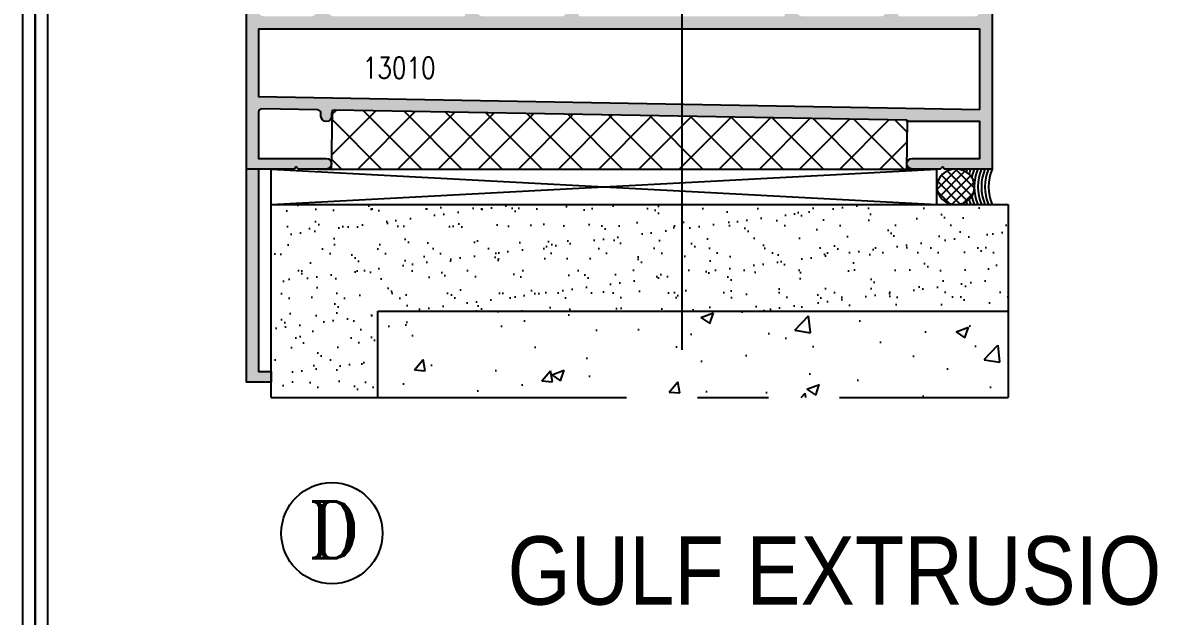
# Model space of a CAD drawing. Header units: centimetres. Extents: x -10126 to 3518, y -12053 to -9298.
# Drawn here: x -478.3 to 1.4, y -11322.8 to -11072.1 of the extents above; entities that cross this region are included whole.
import ezdxf
from ezdxf.enums import TextEntityAlignment as Align

# ---------------------------------------------------------------- set-up
doc = ezdxf.new("R2010")
doc.units = ezdxf.units.CM
doc.header["$LTSCALE"] = 100
doc.header["$MEASUREMENT"] = 0
doc.linetypes.add('CENTER', pattern=[2, 1.25, -0.25, 0.25, -0.25])
for name, color, linetype in [('HANDRAIL', 161, 'Continuous'), ('SCHEDULE LINES-01', 2, 'Continuous'), ('SCHEDULE LINES-02', 8, 'Continuous'), ('TEXT', 3, 'Continuous'), ('WINDOW', 1, 'Continuous')]:
    doc.layers.add(name, color=color, linetype=linetype)
doc.layers.get('0').freeze()
doc.styles.add('ART', font='arial.ttf')
doc.styles.add('ROMANS', font='romans')
doc.styles.add('ROMANT', font='romant', dxfattribs={"width": 0.75, "height": 12})

# ---------------------------------------------------------------- blocks, each defined once
blk = doc.blocks.new('1W1W1W')
at = {"layer": 'SCHEDULE LINES-01'}
for points in [[(-40875.43, 982.11, 0), (-40875.43, 3737.26, 0), (-36879.5, 3737.26, 0), (-36879.5, 982.11, 0)], [(-40875.43, 982.11, 0), (-40875.43, 3737.26, 0), (-36879.5, 3737.26, 0), (-36879.5, 982.11, 0)], [(-40875.43, 982.11, 0), (-40875.43, 3737.26, 0), (-36879.5, 3737.26, 0), (-36879.5, 982.11, 0)], [(-40864.77, 992.76, 0), (-40864.77, 3534.85, 0), (-36890.16, 3534.85, 0), (-36890.16, 992.76, 0)], [(-40864.77, 992.76, 0), (-40864.77, 3534.85, 0), (-36890.16, 3534.85, 0), (-36890.16, 992.76, 0)], [(-40864.77, 992.76, 0), (-40864.77, 3534.85, 0), (-36890.16, 3534.85, 0), (-36890.16, 992.76, 0)]]:
    blk.add_polyline3d(points, close=True, dxfattribs=at)
at = {"layer": 'SCHEDULE LINES-02', "elevation": 0}
blk.add_lwpolyline([(-40870.1, 3731.93), (-36884.83, 3731.93), (-36884.83, 3540.18), (-36884.83, 987.43), (-40870.1, 987.43), (-40870.1, 3540.18), (-40870.1, 3731.93), (-36884.83, 3731.93), (-36884.83, 3540.18), (-36884.83, 987.43), (-40870.1, 987.43), (-40870.1, 3540.18), (-40870.1, 987.43), (-36884.83, 987.43), (-36884.83, 3540.18), (-36884.83, 3731.93)], close=True, dxfattribs=at)
blk = doc.blocks.new('A$C53B12845')
h = blk.add_hatch(color=256)
edge = h.paths.add_edge_path()
edge.add_line((275.25, 311.96), (279.5, 311.96))
edge.add_line((279.5, 311.96), (279.5, 206.96))
edge.add_line((279.5, 206.96), (262.75, 206.96))
edge.add_line((262.75, 206.96), (262, 207.71))
edge.add_line((262, 207.71), (261.25, 206.96))
edge.add_line((261.25, 206.96), (251.375, 206.96))
edge.add_arc((251.375, 208.835), 1.875, 90, 270, ccw=False)
edge.add_line((251.375, 210.71), (275.25, 210.71))
edge.add_line((275.25, 210.71), (275.25, 223.71))
edge.add_line((275.25, 223.71), (249.5, 223.71))
edge.add_line((249.5, 223.71), (249.5, 224.168))
edge.add_line((249.5, 224.168), (48.272, 227.73))
edge.add_arc((48.25, 226.48), 1.25, 88.98602, 180)
edge.add_line((47, 226.48), (47, 225.585))
edge.add_arc((45.125, 225.585), 1.875, -180, 0, ccw=False)
edge.add_line((43.25, 225.585), (43.25, 226.591))
edge.add_arc((42, 226.591), 1.25, 0, 88.98602)
edge.add_line((42.022, 227.841), (22.397, 228.188))
edge.add_arc((22.395, 227.039), 1.149, 89.86849, 185.03759)
edge.add_line((21.25, 226.938), (21.25, 210.71))
edge.add_line((21.25, 210.71), (45.125, 210.71))
edge.add_arc((45.125, 208.835), 1.875, -90, 90, ccw=False)
edge.add_line((45.125, 206.96), (35.25, 206.96))
edge.add_line((35.25, 206.96), (34.5, 207.71))
edge.add_line((34.5, 207.71), (33.75, 206.96))
edge.add_line((33.75, 206.96), (21.25, 206.96))
edge.add_line((21.25, 206.96), (21.25, 135.71))
edge.add_line((21.25, 135.71), (25.75, 135.71))
edge.add_line((25.75, 135.71), (25.75, 131.96))
edge.add_line((25.75, 131.96), (17, 131.96))
edge.add_line((17, 131.96), (17, 311.96))
edge.add_line((17, 311.96), (21.25, 311.96))
edge.add_line((21.25, 311.96), (21.25, 262.585))
edge.add_arc((23.125, 262.585), 1.875, 180, 270)
edge.add_line((23.125, 260.71), (39.75, 260.71))
edge.add_arc((39.75, 262.585), 1.875, 270, 360)
edge.add_line((41.625, 262.585), (41.625, 296.543))
edge.add_arc((43.75, 298.835), 3.125, -47.15636, 227.15636, ccw=False)
edge.add_line((45.875, 296.543), (45.875, 262.585))
edge.add_arc((47.75, 262.585), 1.875, 180, 270)
edge.add_line((47.75, 260.71), (94, 260.71))
edge.add_line((94, 260.71), (94, 289.71))
edge.add_arc((95.25, 289.71), 1.25, 0, 180, ccw=False)
edge.add_line((96.5, 289.71), (96.5, 287.21))
edge.add_line((96.5, 287.21), (100.25, 287.21))
edge.add_line((100.25, 287.21), (100.25, 305.21))
edge.add_line((100.25, 305.21), (96.5, 305.21))
edge.add_line((96.5, 305.21), (96.5, 302.71))
edge.add_arc((95.25, 302.71), 1.25, -180, 0, ccw=False)
edge.add_line((94, 302.71), (94, 305.726))
edge.add_arc((96.5, 305.726), 2.5, 102, 180, ccw=False)
edge.add_line((95.98, 308.171), (113.61, 311.919))
edge.add_arc((114, 310.085), 1.875, 90, 102, ccw=False)
edge.add_arc((114, 310.085), 1.875, 78, 90, ccw=False)
edge.add_line((114.39, 311.919), (132.02, 308.171))
edge.add_arc((131.5, 305.726), 2.5, 0, 78, ccw=False)
edge.add_line((134, 305.726), (134, 302.71))
edge.add_arc((132.75, 302.71), 1.25, -180, 0, ccw=False)
edge.add_line((131.5, 302.71), (131.5, 305.21))
edge.add_line((131.5, 305.21), (127.75, 305.21))
edge.add_line((127.75, 305.21), (127.75, 287.21))
edge.add_line((127.75, 287.21), (131.5, 287.21))
edge.add_line((131.5, 287.21), (131.5, 289.71))
edge.add_arc((132.75, 289.71), 1.25, 0, 180, ccw=False)
edge.add_line((134, 289.71), (134, 260.71))
edge.add_line((134, 260.71), (206.5, 260.71))
edge.add_line((206.5, 260.71), (206.5, 289.71))
edge.add_arc((207.75, 289.71), 1.25, 0, 180, ccw=False)
edge.add_line((209, 289.71), (209, 287.21))
edge.add_line((209, 287.21), (212.75, 287.21))
edge.add_line((212.75, 287.21), (212.75, 305.21))
edge.add_line((212.75, 305.21), (209, 305.21))
edge.add_line((209, 305.21), (209, 302.71))
edge.add_arc((207.75, 302.71), 1.25, -180, 0, ccw=False)
edge.add_line((206.5, 302.71), (206.5, 305.726))
edge.add_arc((209, 305.726), 2.5, 102, 180, ccw=False)
edge.add_line((208.48, 308.171), (226.11, 311.919))
edge.add_arc((226.5, 310.085), 1.875, 90, 102, ccw=False)
edge.add_arc((226.5, 310.085), 1.875, 78, 90, ccw=False)
edge.add_line((226.89, 311.919), (244.52, 308.171))
edge.add_arc((244, 305.726), 2.5, 0, 78, ccw=False)
edge.add_line((246.5, 305.726), (246.5, 302.71))
edge.add_arc((245.25, 302.71), 1.25, -180, 0, ccw=False)
edge.add_line((244, 302.71), (244, 305.21))
edge.add_line((244, 305.21), (240.25, 305.21))
edge.add_line((240.25, 305.21), (240.25, 287.21))
edge.add_line((240.25, 287.21), (244, 287.21))
edge.add_line((244, 287.21), (244, 289.71))
edge.add_arc((245.25, 289.71), 1.25, 0, 180, ccw=False)
edge.add_line((246.5, 289.71), (246.5, 260.71))
edge.add_line((246.5, 260.71), (273.375, 260.71))
edge.add_arc((273.375, 262.585), 1.875, 270, 360)
edge.add_line((275.25, 262.585), (275.25, 311.96))
h.paths.add_polyline_path([(275.25, 227.961), (275.25, 256.21), (21.25, 256.21), (21.25, 232.461)], flags=16)
edge = h.paths.add_edge_path(flags=16)
edge.add_arc((125.375, 284.835), 1.875, 180, 270, ccw=False)
edge.add_line((123.5, 284.835), (123.5, 303.613))
edge.add_arc((121, 303.613), 2.5, 360, 438)
edge.add_line((121.52, 306.058), (116.599, 307.104))
edge.add_arc((114, 294.877), 12.5, 78, 102)
edge.add_line((111.401, 307.104), (106.48, 306.058))
edge.add_arc((107, 303.613), 2.5, 102, 180)
edge.add_line((104.5, 303.613), (104.5, 284.835))
edge.add_arc((102.625, 284.835), 1.875, -90, 0, ccw=False)
edge.add_line((102.625, 282.96), (100.125, 282.96))
edge.add_arc((100.125, 281.085), 1.875, 90, 180)
edge.add_line((98.25, 281.085), (98.25, 262.585))
edge.add_arc((100.125, 262.585), 1.875, 180, 270)
edge.add_line((100.125, 260.71), (127.875, 260.71))
edge.add_arc((127.875, 262.585), 1.875, 270, 360)
edge.add_line((129.75, 262.585), (129.75, 281.085))
edge.add_arc((127.875, 281.085), 1.875, 0, 90)
edge.add_line((127.875, 282.96), (125.375, 282.96))
edge = h.paths.add_edge_path(flags=16)
edge.add_line((229.099, 307.104), (234.02, 306.058))
edge.add_arc((233.5, 303.613), 2.5, 0, 78, ccw=False)
edge.add_line((236, 303.613), (236, 284.835))
edge.add_arc((237.875, 284.835), 1.875, 180, 270)
edge.add_line((237.875, 282.96), (240.375, 282.96))
edge.add_arc((240.375, 281.085), 1.875, 0, 90, ccw=False)
edge.add_line((242.25, 281.085), (242.25, 262.585))
edge.add_arc((240.375, 262.585), 1.875, -90, 0, ccw=False)
edge.add_line((240.375, 260.71), (212.625, 260.71))
edge.add_arc((212.625, 262.585), 1.875, 180, 270, ccw=False)
edge.add_line((210.75, 262.585), (210.75, 281.085))
edge.add_arc((212.625, 281.085), 1.875, 90, 180, ccw=False)
edge.add_line((212.625, 282.96), (215.125, 282.96))
edge.add_arc((215.125, 284.835), 1.875, 270, 360)
edge.add_line((217, 284.835), (217, 303.613))
edge.add_arc((219.5, 303.613), 2.5, 102, 180, ccw=False)
edge.add_line((218.98, 306.058), (223.901, 307.104))
edge.add_arc((226.5, 294.877), 12.5, 78, 102, ccw=False)
h.paths.add_polyline_path([(113.28, 231.6), (183.22, 231.6), (183.22, 245.886), (113.28, 245.886)], flags=8)
h.paths.add_polyline_path([(132.685, 243.237), (163.816, 243.237), (163.816, 254.487), (132.685, 254.487)], flags=8)
h = blk.add_hatch()
h.set_pattern_fill('_U', color=4, scale=10, angle=45, style=0, double=1, pattern_type=0)
h.set_pattern_definition([(45, (1243.825, 95.098), (-7.07107, 7.07107), []), (135, (1243.825, 95.098), (-7.07107, -7.07107), [])])
h.paths.add_polyline_path([(170.25, 225.571), (48.272, 227.73, 0.2152646), (47.327, 227.323), (47, 208.835, -0.0088489), (46.999, 208.768), (46.967, 206.96), (170.25, 206.96)])
h.paths.add_polyline_path([(249.763, 223.71), (249.5, 223.71), (249.5, 224.168), (170.25, 225.571), (170.25, 206.96), (249.467, 206.96), (249.5, 208.835, -0.0088489), (249.501, 208.901)])
h = blk.add_hatch()
h.set_pattern_fill('U', color=11, scale=2.5, angle=45, style=0, double=1, pattern_type=0)
h.set_pattern_definition([(225, (265.94, -358.4127), (-1.767767, 1.767767), []), (135, (265.94, -358.4127), (1.767767, 1.767767), [])])
edge = h.paths.add_edge_path()
edge.add_ellipse((266.709, 200.71), major_axis=(-6.621, 0), ratio=0.9439161, start_angle=-180, end_angle=180, ccw=False)
h = blk.add_hatch()
h.set_pattern_fill('AR-SAND', color=256, scale=6.25, style=0)
h.set_pattern_definition([(37.5, (-920.635, -271.802), (-0.39371, 12.04265), [0, -9.5, 0, -10.625, 0, -10.15625]), (7.5, (-920.635, -271.802), (11.0611, 17.63841), [0, -5.125, 0, -8.5625, 0, -3.28125]), (327.5, (-928.323, -271.802), (19.46339, 0.03537), [0, -3.125, 0, -11.25, 0, -14.6875]), (317.5, (-928.323, -271.802), (18.7883, 5.48547), [0, -1.5625, 0, -7.375, 0, -8.4375])])
h.paths.add_polyline_path([(25.75, 194.46), (25.75, 126.518), (63.25, 126.518), (63.25, 156.96), (170.25, 156.96), (170.25, 194.46)])
h.paths.add_polyline_path([(170.25, 194.46), (170.25, 156.96), (285.208, 156.96), (285.208, 194.46)])
h = blk.add_hatch()
h.set_pattern_fill('AR-CONC', color=256, scale=6.25, style=0)
h.set_pattern_definition([(50, (-920.635, -271.802), (44.8288, -3.922), [4.6875, -51.5625]), (355, (-920.635, -271.8), (-8.672, 47.012), [3.75, -41.25]), (100.4514, (-916.9, -272.13), (36.1568, 43.09), [3.9838, -43.8214]), (46.184, (-920.635, -259.3), (66.7026, -10.345), [7.0312, -77.3438]), (96.6356, (-915.077, -260.164), (58.4164, 60.8824), [5.9756, -65.732]), (351.184, (-920.635, -259.3), (58.4164, 60.8824), [5.625, -61.875]), (21, (-914.385, -262.427), (37.3067, -25.1637), [4.6875, -51.5625]), (326, (-914.385, -262.427), (15.2072, 45.3219), [3.75, -41.25]), (71.4514, (-911.276, -264.524), (52.5139, 20.1582), [3.9838, -43.8214]), (37.5, (-920.635, -271.802), (0.76, 20.80587), [0, -40.75, 0, -41.875, 0, -41.40625]), (7.5, (-920.635, -271.802), (16.44185, 24.65073), [0, -23.875, 0, -39.8125, 0, -15.78125]), (327.5, (-934.573, -271.802), (33.3639, -1.40968), [0, -15.625, 0, -48.75, 0, -64.6875]), (317.5, (-940.823, -271.802), (36.44914, 6.25656), [0, -20.3125, 0, -32.375, 0, -45.9375])])
h.paths.add_polyline_path([(63.25, 156.96), (63.25, 126.518), (285.208, 126.518), (285.208, 156.96)])
at = {"color": 1, "linetype": 'CENTER'}
for p, q in [((170.25, 268.378), (170.25, 128.021)), ((285.208, 194.46), (285.208, 126.518)), ((25.75, 126.518), (285.208, 126.518))]:
    blk.add_line(p, q, dxfattribs=at)
for p, q in [((46.967, 206.96), (47.335, 227.747)), ((249.467, 206.96), (249.771, 224.164)), ((25.75, 194.46), (25.75, 206.96)), ((42, 206.96), (251.375, 206.96)), ((260.088, 194.46), (260.088, 206.96))]:
    blk.add_line(p, q)
at = {"color": 1}
for p, q in [((25.75, 206.96), (260.088, 194.46)), ((25.75, 194.46), (260.088, 206.96))]:
    blk.add_line(p, q, dxfattribs=at)
at = {"color": 6}
for p, q in [((25.75, 194.46), (285.208, 194.46)), ((25.75, 126.518), (25.75, 194.46))]:
    blk.add_line(p, q, dxfattribs=at)
at = {"color": 4}
for p, q in [((63.25, 156.96), (285.208, 156.96)), ((63.25, 126.518), (63.25, 156.96))]:
    blk.add_line(p, q, dxfattribs=at)
blk.add_lwpolyline([(279.5, 311.96), (279.5, 206.96), (262.75, 206.96), (262, 207.71), (261.25, 206.96), (251.375, 206.96, -1), (251.375, 210.71), (275.25, 210.71), (275.25, 223.71), (249.5, 223.71), (249.5, 224.168), (48.272, 227.73, 0.4194065), (47, 226.48), (47, 225.585, -1), (43.25, 225.585), (43.25, 226.591, 0.4090396), (42.022, 227.841), (22.397, 228.188, 0.4408915), (21.25, 226.938), (21.25, 210.71), (45.125, 210.71, -1), (45.125, 206.96), (35.25, 206.96), (34.5, 207.71), (33.75, 206.96), (21.25, 206.96), (21.25, 135.71), (25.75, 135.71), (25.75, 131.96), (17, 131.96), (17, 311.96)], format="xyb")
at = {"color": 7}
blk.add_lwpolyline([(279.5, 311.96), (279.5, 206.96), (262.75, 206.96), (262, 207.71), (261.25, 206.96), (251.375, 206.96, -1), (251.375, 210.71), (275.25, 210.71), (275.25, 223.71), (249.5, 223.71), (249.5, 224.168), (48.272, 227.73, 0.4194065), (47, 226.48), (47, 225.585, -1), (43.25, 225.585), (43.25, 226.591, 0.4090396), (42.022, 227.841), (22.397, 228.188, 0.4408915), (21.25, 226.938), (21.25, 210.71), (45.125, 210.71, -1), (45.125, 206.96), (35.25, 206.96), (34.5, 207.71), (33.75, 206.96), (17, 206.96), (17, 206.96), (17, 311.96)], format="xyb", dxfattribs=at)
blk.add_lwpolyline([(275.25, 227.961), (275.25, 256.21), (21.25, 256.21), (21.25, 232.461)], close=True, dxfattribs=at)
blk.add_lwpolyline([(275.25, 227.961), (275.25, 256.21), (21.25, 256.21), (21.25, 232.461)], close=True, dxfattribs=at)
blk.add_lwpolyline([(275.25, 227.961), (275.25, 256.21), (21.25, 256.21), (21.25, 232.461)], close=True)
blk.add_circle((47.088, 78.819), 17.804)
at = {"color": 1}
blk.add_arc((29.387, 206.287), 12.631, 2.44313, 3.0547, dxfattribs=at)
at = {"color": 11}
for centre, start, end in [((283.25, 200.71), 157.38014, 157.98001), ((284.5, 200.71), 157.38014, 159.27393), ((285.75, 200.71), 157.38014, 161.28374), ((287, 200.71), 157.38014, 164.14183), ((288.25, 200.71), 157.38014, 168.31071), ((289.5, 200.71), 157.38014, 202.61986), ((290.75, 200.71), 157.38014, 202.61986), ((292, 200.71), 157.38014, 202.61986), ((293.25, 200.71), 157.38014, 202.61986), ((294.5, 200.71), 157.38014, 202.61986), ((287, 200.71), 195.85817, 202.61986), ((288.25, 200.71), 191.68929, 202.61986), ((283.25, 200.71), 202.01999, 202.61986), ((284.5, 200.71), 200.72607, 202.61986), ((285.75, 200.71), 198.71626, 202.61986)]:
    blk.add_arc(centre, 16.25, start, end, dxfattribs=at)
at = {"extrusion": (0, 0, -1)}
blk.add_ellipse((266.709, 200.71), major_axis=(-6.621, 0), ratio=0.9439161, start_param=3.1415927, end_param=9.424778, dxfattribs=at)
at = {"color": 6, "style": 'ROMANS', "width": 0.8}
blk.add_text('13010', height=7.5, dxfattribs=at).set_placement((70.769, 242.548), align=Align.MIDDLE)
at = {"color": 2, "style": 'ROMANT'}
blk.add_text('D', height=20, dxfattribs=at).set_placement((38.41, 70.01))
at = {"color": 3, "style": 'ART', "width": 0.85}
blk.add_text('GULF EXTRUSION SECTIONS', height=24.0625, dxfattribs=at).set_placement((108.915, 53.656))
blk = doc.blocks.new('A$C036B1D05')
at = {"layer": 'WINDOW', "xscale": 1.200000000000728, "yscale": 1.200000000000728, "zscale": 1.200000000000728}
blk.add_blockref('A$C53B12845', (15.41, -1447.07, 0), dxfattribs=at)

msp = doc.modelspace()

# ---------------------------------------------------------------- block references
at = {"layer": 'HANDRAIL'}
msp.add_blockref('1W1W1W', (40397.12, -13034.8), dxfattribs=at)
at = {"layer": 'TEXT'}
msp.add_blockref('A$C036B1D05', (-419.6, -9935.2, 0), dxfattribs=at)

doc.saveas('drawing.dxf')
